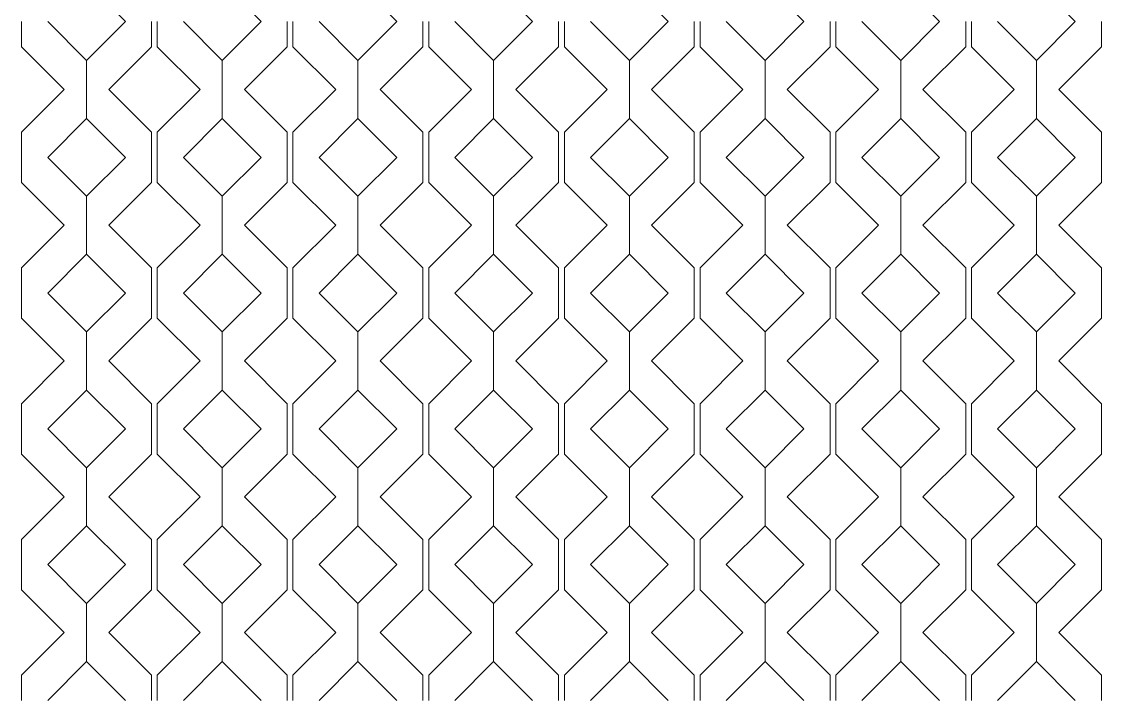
# Model space of a CAD drawing. Header units: millimetres. Extents: x -20794 to 71174, y -103753 to 30644.
# Drawn here: x 11507 to 14160, y 14000 to 15667 of the extents above; entities that cross this region are included whole.
import ezdxf

# ---------------------------------------------------------------- set-up
doc = ezdxf.new("R2010")
doc.units = ezdxf.units.MM
doc.header["$MEASUREMENT"] = 0
doc.layers.add('Местность - Рельеф', color=7, linetype='Continuous')
doc.layers.add('Местность - Рельеф_Ном._пера__102', color=7, linetype='Continuous', lineweight=5, true_color=0xcccccc)

# ---------------------------------------------------------------- blocks, each defined once
blk = doc.blocks.new('*X1')
at = {"layer": 'Местность - Рельеф_Ном._пера__102', "color": 254, "linetype": 'Continuous', "lineweight": 5, "true_color": 0xcccccc}
for p, q in [((11666.655165, 15762.0806), (11762.0848, 15666.651)), ((11999.988165, 15762.0806), (12095.4178, 15666.651)), ((12333.321165, 15762.0806), (12428.7508, 15666.651)), ((12666.654165, 15762.0806), (12762.0838, 15666.651)), ((12999.987165, 15762.0806), (13095.4168, 15666.651)), ((13333.320165, 15762.0806), (13428.7498, 15666.651)), ((13666.653165, 15762.0806), (13762.0828, 15666.651)), ((13999.986165, 15762.0806), (14095.4158, 15666.651)), ((11507.086, 15666.651), (11507.086, 15604.907)), ((11666.655, 15571.222), (11571.226, 15666.651)), ((11762.0846, 15666.651), (11666.655, 15571.222)), ((11826.224, 15666.651), (11826.224, 15604.907)), ((11840.419, 15666.651), (11840.419, 15604.907)), ((11999.988, 15571.222), (11904.559, 15666.651)), ((12095.4176, 15666.651), (11999.988, 15571.222)), ((12159.557, 15666.651), (12159.557, 15604.907)), ((12173.752, 15666.651), (12173.752, 15604.907)), ((12333.321, 15571.222), (12237.892, 15666.651)), ((12428.7506, 15666.651), (12333.321, 15571.222)), ((12492.89, 15666.651), (12492.89, 15604.907)), ((12507.085, 15666.651), (12507.085, 15604.907)), ((12666.654, 15571.222), (12571.225, 15666.651)), ((12762.0836, 15666.651), (12666.654, 15571.222)), ((12826.223, 15666.651), (12826.223, 15604.907)), ((12840.418, 15666.651), (12840.418, 15604.907)), ((12999.987, 15571.222), (12904.558, 15666.651)), ((13095.4166, 15666.651), (12999.987, 15571.222)), ((13159.556, 15666.651), (13159.556, 15604.907)), ((13173.751, 15666.651), (13173.751, 15604.907)), ((13333.32, 15571.222), (13237.891, 15666.651)), ((13428.7496, 15666.651), (13333.32, 15571.222)), ((13492.889, 15666.651), (13492.889, 15604.907)), ((13507.084, 15666.651), (13507.084, 15604.907)), ((13666.653, 15571.222), (13571.224, 15666.651)), ((13762.0826, 15666.651), (13666.653, 15571.222)), ((13826.222, 15666.651), (13826.222, 15604.907)), ((13840.417, 15666.651), (13840.417, 15604.907)), ((13999.986, 15571.222), (13904.557, 15666.651)), ((14095.4156, 15666.651), (13999.986, 15571.222)), ((14159.555, 15666.651), (14159.555, 15604.907)), ((11612.008, 15499.985), (11507.086, 15604.907)), ((11826.224, 15604.907), (11721.3019, 15499.985)), ((11945.341, 15499.985), (11840.419, 15604.907)), ((12159.557, 15604.907), (12054.6349, 15499.985)), ((12278.674, 15499.985), (12173.752, 15604.907)), ((12492.89, 15604.907), (12387.9679, 15499.985)), ((12612.007, 15499.985), (12507.085, 15604.907)), ((12826.223, 15604.907), (12721.3009, 15499.985)), ((12945.34, 15499.985), (12840.418, 15604.907)), ((13159.556, 15604.907), (13054.6339, 15499.985)), ((13278.673, 15499.985), (13173.751, 15604.907)), ((13492.889, 15604.907), (13387.9669, 15499.985)), ((13612.006, 15499.985), (13507.084, 15604.907)), ((13826.222, 15604.907), (13721.2999, 15499.985)), ((13945.339, 15499.985), (13840.417, 15604.907)), ((14159.555, 15604.907), (14054.6329, 15499.985)), ((11666.655, 15428.7476), (11666.655, 15571.222)), ((11666.655165, 15571.222), (11666.655165, 15428.7476)), ((11999.988, 15428.7476), (11999.988, 15571.222)), ((11999.988165, 15571.222), (11999.988165, 15428.7476)), ((12333.321, 15428.7476), (12333.321, 15571.222)), ((12333.321165, 15571.222), (12333.321165, 15428.7476)), ((12666.654, 15428.7476), (12666.654, 15571.222)), ((12666.654165, 15571.222), (12666.654165, 15428.7476)), ((12999.987, 15428.7476), (12999.987, 15571.222)), ((12999.987165, 15571.222), (12999.987165, 15428.7476)), ((13333.32, 15428.7476), (13333.32, 15571.222)), ((13333.320165, 15571.222), (13333.320165, 15428.7476)), ((13666.653, 15428.7476), (13666.653, 15571.222)), ((13666.653165, 15571.222), (13666.653165, 15428.7476)), ((13999.986, 15428.7476), (13999.986, 15571.222)), ((13999.986165, 15571.222), (13999.986165, 15428.7476)), ((11507.086, 15395.0625), (11612.008, 15499.985)), ((11721.3019, 15499.985), (11826.224, 15395.0625)), ((11840.419, 15395.0625), (11945.341, 15499.985)), ((12054.6349, 15499.985), (12159.557, 15395.0625)), ((12173.752, 15395.0625), (12278.674, 15499.985)), ((12387.9679, 15499.985), (12492.89, 15395.0625)), ((12507.085, 15395.0625), (12612.007, 15499.985)), ((12721.3009, 15499.985), (12826.223, 15395.0625)), ((12840.418, 15395.0625), (12945.34, 15499.985)), ((13054.6339, 15499.985), (13159.556, 15395.0625)), ((13173.751, 15395.0625), (13278.673, 15499.985)), ((13387.9669, 15499.985), (13492.889, 15395.0625)), ((13507.084, 15395.0625), (13612.006, 15499.985)), ((13721.2999, 15499.985), (13826.222, 15395.0625)), ((13840.417, 15395.0625), (13945.339, 15499.985)), ((14054.6329, 15499.985), (14159.555, 15395.0625)), ((11571.226, 15333.318165), (11666.655, 15428.7478)), ((11666.655165, 15428.7476), (11762.0848, 15333.318)), ((11904.559, 15333.318165), (11999.988, 15428.7478)), ((11999.988165, 15428.7476), (12095.4178, 15333.318)), ((12237.892, 15333.318165), (12333.321, 15428.7478)), ((12333.321165, 15428.7476), (12428.7508, 15333.318)), ((12571.225, 15333.318165), (12666.654, 15428.7478)), ((12666.654165, 15428.7476), (12762.0838, 15333.318)), ((12904.558, 15333.318165), (12999.987, 15428.7478)), ((12999.987165, 15428.7476), (13095.4168, 15333.318)), ((13237.891, 15333.318165), (13333.32, 15428.7478)), ((13333.320165, 15428.7476), (13428.7498, 15333.318)), ((13571.224, 15333.318165), (13666.653, 15428.7478)), ((13666.653165, 15428.7476), (13762.0828, 15333.318)), ((13904.557, 15333.318165), (13999.986, 15428.7478)), ((13999.986165, 15428.7476), (14095.4158, 15333.318)), ((11507.086, 15395.0625), (11507.086, 15333.318)), ((11826.224, 15395.0625), (11826.224, 15333.318)), ((11840.419, 15395.0625), (11840.419, 15333.318)), ((12159.557, 15395.0625), (12159.557, 15333.318)), ((12173.752, 15395.0625), (12173.752, 15333.318)), ((12492.89, 15395.0625), (12492.89, 15333.318)), ((12507.085, 15395.0625), (12507.085, 15333.318)), ((12826.223, 15395.0625), (12826.223, 15333.318)), ((12840.418, 15395.0625), (12840.418, 15333.318)), ((13159.556, 15395.0625), (13159.556, 15333.318)), ((13173.751, 15395.0625), (13173.751, 15333.318)), ((13492.889, 15395.0625), (13492.889, 15333.318)), ((13507.084, 15395.0625), (13507.084, 15333.318)), ((13826.222, 15395.0625), (13826.222, 15333.318)), ((13840.417, 15395.0625), (13840.417, 15333.318)), ((14159.555, 15395.0625), (14159.555, 15333.318)), ((11507.086, 15333.318), (11507.086, 15271.574)), ((11666.655, 15237.889), (11571.226, 15333.318)), ((11762.0846, 15333.318), (11666.655, 15237.889)), ((11826.224, 15333.318), (11826.224, 15271.574)), ((11840.419, 15333.318), (11840.419, 15271.574)), ((11999.988, 15237.889), (11904.559, 15333.318)), ((12095.4176, 15333.318), (11999.988, 15237.889)), ((12159.557, 15333.318), (12159.557, 15271.574)), ((12173.752, 15333.318), (12173.752, 15271.574)), ((12333.321, 15237.889), (12237.892, 15333.318)), ((12428.7506, 15333.318), (12333.321, 15237.889)), ((12492.89, 15333.318), (12492.89, 15271.574)), ((12507.085, 15333.318), (12507.085, 15271.574)), ((12666.654, 15237.889), (12571.225, 15333.318)), ((12762.0836, 15333.318), (12666.654, 15237.889)), ((12826.223, 15333.318), (12826.223, 15271.574)), ((12840.418, 15333.318), (12840.418, 15271.574)), ((12999.987, 15237.889), (12904.558, 15333.318)), ((13095.4166, 15333.318), (12999.987, 15237.889)), ((13159.556, 15333.318), (13159.556, 15271.574)), ((13173.751, 15333.318), (13173.751, 15271.574)), ((13333.32, 15237.889), (13237.891, 15333.318)), ((13428.7496, 15333.318), (13333.32, 15237.889)), ((13492.889, 15333.318), (13492.889, 15271.574)), ((13507.084, 15333.318), (13507.084, 15271.574)), ((13666.653, 15237.889), (13571.224, 15333.318)), ((13762.0826, 15333.318), (13666.653, 15237.889)), ((13826.222, 15333.318), (13826.222, 15271.574)), ((13840.417, 15333.318), (13840.417, 15271.574)), ((13999.986, 15237.889), (13904.557, 15333.318)), ((14095.4156, 15333.318), (13999.986, 15237.889)), ((14159.555, 15333.318), (14159.555, 15271.574)), ((11612.008, 15166.652), (11507.086, 15271.574)), ((11826.224, 15271.574), (11721.3019, 15166.652)), ((11945.341, 15166.652), (11840.419, 15271.574)), ((12159.557, 15271.574), (12054.6349, 15166.652)), ((12278.674, 15166.652), (12173.752, 15271.574)), ((12492.89, 15271.574), (12387.9679, 15166.652)), ((12612.007, 15166.652), (12507.085, 15271.574)), ((12826.223, 15271.574), (12721.3009, 15166.652)), ((12945.34, 15166.652), (12840.418, 15271.574)), ((13159.556, 15271.574), (13054.6339, 15166.652)), ((13278.673, 15166.652), (13173.751, 15271.574)), ((13492.889, 15271.574), (13387.9669, 15166.652)), ((13612.006, 15166.652), (13507.084, 15271.574)), ((13826.222, 15271.574), (13721.2999, 15166.652)), ((13945.339, 15166.652), (13840.417, 15271.574)), ((14159.555, 15271.574), (14054.6329, 15166.652)), ((11666.655, 15095.4146), (11666.655, 15237.889)), ((11666.655165, 15237.889), (11666.655165, 15095.4146)), ((11999.988, 15095.4146), (11999.988, 15237.889)), ((11999.988165, 15237.889), (11999.988165, 15095.4146)), ((12333.321, 15095.4146), (12333.321, 15237.889)), ((12333.321165, 15237.889), (12333.321165, 15095.4146)), ((12666.654, 15095.4146), (12666.654, 15237.889)), ((12666.654165, 15237.889), (12666.654165, 15095.4146)), ((12999.987, 15095.4146), (12999.987, 15237.889)), ((12999.987165, 15237.889), (12999.987165, 15095.4146)), ((13333.32, 15095.4146), (13333.32, 15237.889)), ((13333.320165, 15237.889), (13333.320165, 15095.4146)), ((13666.653, 15095.4146), (13666.653, 15237.889)), ((13666.653165, 15237.889), (13666.653165, 15095.4146)), ((13999.986, 15095.4146), (13999.986, 15237.889)), ((13999.986165, 15237.889), (13999.986165, 15095.4146)), ((11507.086, 15061.7295), (11612.008, 15166.652)), ((11721.3019, 15166.652), (11826.224, 15061.7295)), ((11840.419, 15061.7295), (11945.341, 15166.652)), ((12054.6349, 15166.652), (12159.557, 15061.7295)), ((12173.752, 15061.7295), (12278.674, 15166.652)), ((12387.9679, 15166.652), (12492.89, 15061.7295)), ((12507.085, 15061.7295), (12612.007, 15166.652)), ((12721.3009, 15166.652), (12826.223, 15061.7295)), ((12840.418, 15061.7295), (12945.34, 15166.652)), ((13054.6339, 15166.652), (13159.556, 15061.7295)), ((13173.751, 15061.7295), (13278.673, 15166.652)), ((13387.9669, 15166.652), (13492.889, 15061.7295)), ((13507.084, 15061.7295), (13612.006, 15166.652)), ((13721.2999, 15166.652), (13826.222, 15061.7295)), ((13840.417, 15061.7295), (13945.339, 15166.652)), ((14054.6329, 15166.652), (14159.555, 15061.7295)), ((11571.226, 14999.985165), (11666.655, 15095.4148)), ((11666.655165, 15095.4146), (11762.0848, 14999.985)), ((11904.559, 14999.985165), (11999.988, 15095.4148)), ((11999.988165, 15095.4146), (12095.4178, 14999.985)), ((12237.892, 14999.985165), (12333.321, 15095.4148)), ((12333.321165, 15095.4146), (12428.7508, 14999.985)), ((12571.225, 14999.985165), (12666.654, 15095.4148)), ((12666.654165, 15095.4146), (12762.0838, 14999.985)), ((12904.558, 14999.985165), (12999.987, 15095.4148)), ((12999.987165, 15095.4146), (13095.4168, 14999.985)), ((13237.891, 14999.985165), (13333.32, 15095.4148)), ((13333.320165, 15095.4146), (13428.7498, 14999.985)), ((13571.224, 14999.985165), (13666.653, 15095.4148)), ((13666.653165, 15095.4146), (13762.0828, 14999.985)), ((13904.557, 14999.985165), (13999.986, 15095.4148)), ((13999.986165, 15095.4146), (14095.4158, 14999.985)), ((11507.086, 15061.7295), (11507.086, 14999.985)), ((11826.224, 15061.7295), (11826.224, 14999.985)), ((11840.419, 15061.7295), (11840.419, 14999.985)), ((12159.557, 15061.7295), (12159.557, 14999.985)), ((12173.752, 15061.7295), (12173.752, 14999.985)), ((12492.89, 15061.7295), (12492.89, 14999.985)), ((12507.085, 15061.7295), (12507.085, 14999.985)), ((12826.223, 15061.7295), (12826.223, 14999.985)), ((12840.418, 15061.7295), (12840.418, 14999.985)), ((13159.556, 15061.7295), (13159.556, 14999.985)), ((13173.751, 15061.7295), (13173.751, 14999.985)), ((13492.889, 15061.7295), (13492.889, 14999.985)), ((13507.084, 15061.7295), (13507.084, 14999.985)), ((13826.222, 15061.7295), (13826.222, 14999.985)), ((13840.417, 15061.7295), (13840.417, 14999.985)), ((14159.555, 15061.7295), (14159.555, 14999.985)), ((11507.086, 14999.985), (11507.086, 14938.241)), ((11666.655, 14904.556), (11571.226, 14999.985)), ((11762.0846, 14999.985), (11666.655, 14904.556)), ((11826.224, 14999.985), (11826.224, 14938.241)), ((11840.419, 14999.985), (11840.419, 14938.241)), ((11999.988, 14904.556), (11904.559, 14999.985)), ((12095.4176, 14999.985), (11999.988, 14904.556)), ((12159.557, 14999.985), (12159.557, 14938.241)), ((12173.752, 14999.985), (12173.752, 14938.241)), ((12333.321, 14904.556), (12237.892, 14999.985)), ((12428.7506, 14999.985), (12333.321, 14904.556)), ((12492.89, 14999.985), (12492.89, 14938.241)), ((12507.085, 14999.985), (12507.085, 14938.241)), ((12666.654, 14904.556), (12571.225, 14999.985)), ((12762.0836, 14999.985), (12666.654, 14904.556)), ((12826.223, 14999.985), (12826.223, 14938.241)), ((12840.418, 14999.985), (12840.418, 14938.241)), ((12999.987, 14904.556), (12904.558, 14999.985)), ((13095.4166, 14999.985), (12999.987, 14904.556)), ((13159.556, 14999.985), (13159.556, 14938.241)), ((13173.751, 14999.985), (13173.751, 14938.241)), ((13333.32, 14904.556), (13237.891, 14999.985)), ((13428.7496, 14999.985), (13333.32, 14904.556)), ((13492.889, 14999.985), (13492.889, 14938.241)), ((13507.084, 14999.985), (13507.084, 14938.241)), ((13666.653, 14904.556), (13571.224, 14999.985)), ((13762.0826, 14999.985), (13666.653, 14904.556)), ((13826.222, 14999.985), (13826.222, 14938.241)), ((13840.417, 14999.985), (13840.417, 14938.241)), ((13999.986, 14904.556), (13904.557, 14999.985)), ((14095.4156, 14999.985), (13999.986, 14904.556)), ((14159.555, 14999.985), (14159.555, 14938.241)), ((11612.008, 14833.319), (11507.086, 14938.241)), ((11826.224, 14938.241), (11721.3019, 14833.319)), ((11945.341, 14833.319), (11840.419, 14938.241)), ((12159.557, 14938.241), (12054.6349, 14833.319)), ((12278.674, 14833.319), (12173.752, 14938.241)), ((12492.89, 14938.241), (12387.9679, 14833.319)), ((12612.007, 14833.319), (12507.085, 14938.241)), ((12826.223, 14938.241), (12721.3009, 14833.319)), ((12945.34, 14833.319), (12840.418, 14938.241)), ((13159.556, 14938.241), (13054.6339, 14833.319)), ((13278.673, 14833.319), (13173.751, 14938.241)), ((13492.889, 14938.241), (13387.9669, 14833.319)), ((13612.006, 14833.319), (13507.084, 14938.241)), ((13826.222, 14938.241), (13721.2999, 14833.319)), ((13945.339, 14833.319), (13840.417, 14938.241)), ((14159.555, 14938.241), (14054.6329, 14833.319)), ((11666.655, 14762.0816), (11666.655, 14904.556)), ((11666.655165, 14904.556), (11666.655165, 14762.0816)), ((11999.988, 14762.0816), (11999.988, 14904.556)), ((11999.988165, 14904.556), (11999.988165, 14762.0816)), ((12333.321, 14762.0816), (12333.321, 14904.556)), ((12333.321165, 14904.556), (12333.321165, 14762.0816)), ((12666.654, 14762.0816), (12666.654, 14904.556)), ((12666.654165, 14904.556), (12666.654165, 14762.0816)), ((12999.987, 14762.0816), (12999.987, 14904.556)), ((12999.987165, 14904.556), (12999.987165, 14762.0816)), ((13333.32, 14762.0816), (13333.32, 14904.556)), ((13333.320165, 14904.556), (13333.320165, 14762.0816)), ((13666.653, 14762.0816), (13666.653, 14904.556)), ((13666.653165, 14904.556), (13666.653165, 14762.0816)), ((13999.986, 14762.0816), (13999.986, 14904.556)), ((13999.986165, 14904.556), (13999.986165, 14762.0816)), ((11507.086, 14728.3965), (11612.008, 14833.319)), ((11721.3019, 14833.319), (11826.224, 14728.3965)), ((11840.419, 14728.3965), (11945.341, 14833.319)), ((12054.6349, 14833.319), (12159.557, 14728.3965)), ((12173.752, 14728.3965), (12278.674, 14833.319)), ((12387.9679, 14833.319), (12492.89, 14728.3965)), ((12507.085, 14728.3965), (12612.007, 14833.319)), ((12721.3009, 14833.319), (12826.223, 14728.3965)), ((12840.418, 14728.3965), (12945.34, 14833.319)), ((13054.6339, 14833.319), (13159.556, 14728.3965)), ((13173.751, 14728.3965), (13278.673, 14833.319)), ((13387.9669, 14833.319), (13492.889, 14728.3965)), ((13507.084, 14728.3965), (13612.006, 14833.319)), ((13721.2999, 14833.319), (13826.222, 14728.3965)), ((13840.417, 14728.3965), (13945.339, 14833.319)), ((14054.6329, 14833.319), (14159.555, 14728.3965)), ((11571.226, 14666.652165), (11666.655, 14762.0818)), ((11666.655165, 14762.0816), (11762.0848, 14666.652)), ((11904.559, 14666.652165), (11999.988, 14762.0818)), ((11999.988165, 14762.0816), (12095.4178, 14666.652)), ((12237.892, 14666.652165), (12333.321, 14762.0818)), ((12333.321165, 14762.0816), (12428.7508, 14666.652)), ((12571.225, 14666.652165), (12666.654, 14762.0818)), ((12666.654165, 14762.0816), (12762.0838, 14666.652)), ((12904.558, 14666.652165), (12999.987, 14762.0818)), ((12999.987165, 14762.0816), (13095.4168, 14666.652)), ((13237.891, 14666.652165), (13333.32, 14762.0818)), ((13333.320165, 14762.0816), (13428.7498, 14666.652)), ((13571.224, 14666.652165), (13666.653, 14762.0818)), ((13666.653165, 14762.0816), (13762.0828, 14666.652)), ((13904.557, 14666.652165), (13999.986, 14762.0818)), ((13999.986165, 14762.0816), (14095.4158, 14666.652)), ((11507.086, 14728.3965), (11507.086, 14666.652)), ((11826.224, 14728.3965), (11826.224, 14666.652)), ((11840.419, 14728.3965), (11840.419, 14666.652)), ((12159.557, 14728.3965), (12159.557, 14666.652)), ((12173.752, 14728.3965), (12173.752, 14666.652)), ((12492.89, 14728.3965), (12492.89, 14666.652)), ((12507.085, 14728.3965), (12507.085, 14666.652)), ((12826.223, 14728.3965), (12826.223, 14666.652)), ((12840.418, 14728.3965), (12840.418, 14666.652)), ((13159.556, 14728.3965), (13159.556, 14666.652)), ((13173.751, 14728.3965), (13173.751, 14666.652)), ((13492.889, 14728.3965), (13492.889, 14666.652)), ((13507.084, 14728.3965), (13507.084, 14666.652)), ((13826.222, 14728.3965), (13826.222, 14666.652)), ((13840.417, 14728.3965), (13840.417, 14666.652)), ((14159.555, 14728.3965), (14159.555, 14666.652)), ((11507.086, 14666.652), (11507.086, 14604.908)), ((11666.655, 14571.223), (11571.226, 14666.652)), ((11762.0846, 14666.652), (11666.655, 14571.223)), ((11826.224, 14666.652), (11826.224, 14604.908)), ((11840.419, 14666.652), (11840.419, 14604.908)), ((11999.988, 14571.223), (11904.559, 14666.652)), ((12095.4176, 14666.652), (11999.988, 14571.223)), ((12159.557, 14666.652), (12159.557, 14604.908)), ((12173.752, 14666.652), (12173.752, 14604.908)), ((12333.321, 14571.223), (12237.892, 14666.652)), ((12428.7506, 14666.652), (12333.321, 14571.223)), ((12492.89, 14666.652), (12492.89, 14604.908)), ((12507.085, 14666.652), (12507.085, 14604.908)), ((12666.654, 14571.223), (12571.225, 14666.652)), ((12762.0836, 14666.652), (12666.654, 14571.223)), ((12826.223, 14666.652), (12826.223, 14604.908)), ((12840.418, 14666.652), (12840.418, 14604.908)), ((12999.987, 14571.223), (12904.558, 14666.652)), ((13095.4166, 14666.652), (12999.987, 14571.223)), ((13159.556, 14666.652), (13159.556, 14604.908)), ((13173.751, 14666.652), (13173.751, 14604.908)), ((13333.32, 14571.223), (13237.891, 14666.652)), ((13428.7496, 14666.652), (13333.32, 14571.223)), ((13492.889, 14666.652), (13492.889, 14604.908)), ((13507.084, 14666.652), (13507.084, 14604.908)), ((13666.653, 14571.223), (13571.224, 14666.652)), ((13762.0826, 14666.652), (13666.653, 14571.223)), ((13826.222, 14666.652), (13826.222, 14604.908)), ((13840.417, 14666.652), (13840.417, 14604.908)), ((13999.986, 14571.223), (13904.557, 14666.652)), ((14095.4156, 14666.652), (13999.986, 14571.223)), ((14159.555, 14666.652), (14159.555, 14604.908)), ((11612.008, 14499.986), (11507.086, 14604.908)), ((11826.224, 14604.908), (11721.3019, 14499.986)), ((11945.341, 14499.986), (11840.419, 14604.908)), ((12159.557, 14604.908), (12054.6349, 14499.986)), ((12278.674, 14499.986), (12173.752, 14604.908)), ((12492.89, 14604.908), (12387.9679, 14499.986)), ((12612.007, 14499.986), (12507.085, 14604.908)), ((12826.223, 14604.908), (12721.3009, 14499.986)), ((12945.34, 14499.986), (12840.418, 14604.908)), ((13159.556, 14604.908), (13054.6339, 14499.986)), ((13278.673, 14499.986), (13173.751, 14604.908)), ((13492.889, 14604.908), (13387.9669, 14499.986)), ((13612.006, 14499.986), (13507.084, 14604.908)), ((13826.222, 14604.908), (13721.2999, 14499.986)), ((13945.339, 14499.986), (13840.417, 14604.908)), ((14159.555, 14604.908), (14054.6329, 14499.986)), ((11666.655, 14428.7486), (11666.655, 14571.223)), ((11666.655165, 14571.223), (11666.655165, 14428.7486)), ((11999.988, 14428.7486), (11999.988, 14571.223)), ((11999.988165, 14571.223), (11999.988165, 14428.7486)), ((12333.321, 14428.7486), (12333.321, 14571.223)), ((12333.321165, 14571.223), (12333.321165, 14428.7486)), ((12666.654, 14428.7486), (12666.654, 14571.223)), ((12666.654165, 14571.223), (12666.654165, 14428.7486)), ((12999.987, 14428.7486), (12999.987, 14571.223)), ((12999.987165, 14571.223), (12999.987165, 14428.7486)), ((13333.32, 14428.7486), (13333.32, 14571.223)), ((13333.320165, 14571.223), (13333.320165, 14428.7486)), ((13666.653, 14428.7486), (13666.653, 14571.223)), ((13666.653165, 14571.223), (13666.653165, 14428.7486)), ((13999.986, 14428.7486), (13999.986, 14571.223)), ((13999.986165, 14571.223), (13999.986165, 14428.7486)), ((11507.086, 14395.0635), (11612.008, 14499.986)), ((11721.3019, 14499.986), (11826.224, 14395.0635)), ((11840.419, 14395.0635), (11945.341, 14499.986)), ((12054.6349, 14499.986), (12159.557, 14395.0635)), ((12173.752, 14395.0635), (12278.674, 14499.986)), ((12387.9679, 14499.986), (12492.89, 14395.0635)), ((12507.085, 14395.0635), (12612.007, 14499.986)), ((12721.3009, 14499.986), (12826.223, 14395.0635)), ((12840.418, 14395.0635), (12945.34, 14499.986)), ((13054.6339, 14499.986), (13159.556, 14395.0635)), ((13173.751, 14395.0635), (13278.673, 14499.986)), ((13387.9669, 14499.986), (13492.889, 14395.0635)), ((13507.084, 14395.0635), (13612.006, 14499.986)), ((13721.2999, 14499.986), (13826.222, 14395.0635)), ((13840.417, 14395.0635), (13945.339, 14499.986)), ((14054.6329, 14499.986), (14159.555, 14395.0635)), ((11571.226, 14333.319165), (11666.655, 14428.7488)), ((11666.655165, 14428.7486), (11762.0848, 14333.319)), ((11904.559, 14333.319165), (11999.988, 14428.7488)), ((11999.988165, 14428.7486), (12095.4178, 14333.319)), ((12237.892, 14333.319165), (12333.321, 14428.7488)), ((12333.321165, 14428.7486), (12428.7508, 14333.319)), ((12571.225, 14333.319165), (12666.654, 14428.7488)), ((12666.654165, 14428.7486), (12762.0838, 14333.319)), ((12904.558, 14333.319165), (12999.987, 14428.7488)), ((12999.987165, 14428.7486), (13095.4168, 14333.319)), ((13237.891, 14333.319165), (13333.32, 14428.7488)), ((13333.320165, 14428.7486), (13428.7498, 14333.319)), ((13571.224, 14333.319165), (13666.653, 14428.7488)), ((13666.653165, 14428.7486), (13762.0828, 14333.319)), ((13904.557, 14333.319165), (13999.986, 14428.7488)), ((13999.986165, 14428.7486), (14095.4158, 14333.319)), ((11507.086, 14395.0635), (11507.086, 14333.319)), ((11826.224, 14395.0635), (11826.224, 14333.319)), ((11840.419, 14395.0635), (11840.419, 14333.319)), ((12159.557, 14395.0635), (12159.557, 14333.319)), ((12173.752, 14395.0635), (12173.752, 14333.319)), ((12492.89, 14395.0635), (12492.89, 14333.319)), ((12507.085, 14395.0635), (12507.085, 14333.319)), ((12826.223, 14395.0635), (12826.223, 14333.319)), ((12840.418, 14395.0635), (12840.418, 14333.319)), ((13159.556, 14395.0635), (13159.556, 14333.319)), ((13173.751, 14395.0635), (13173.751, 14333.319)), ((13492.889, 14395.0635), (13492.889, 14333.319)), ((13507.084, 14395.0635), (13507.084, 14333.319)), ((13826.222, 14395.0635), (13826.222, 14333.319)), ((13840.417, 14395.0635), (13840.417, 14333.319)), ((14159.555, 14395.0635), (14159.555, 14333.319)), ((11507.086, 14333.319), (11507.086, 14271.575)), ((11666.655, 14237.89), (11571.226, 14333.319)), ((11762.0846, 14333.319), (11666.655, 14237.89)), ((11826.224, 14333.319), (11826.224, 14271.575)), ((11840.419, 14333.319), (11840.419, 14271.575)), ((11999.988, 14237.89), (11904.559, 14333.319)), ((12095.4176, 14333.319), (11999.988, 14237.89)), ((12159.557, 14333.319), (12159.557, 14271.575)), ((12173.752, 14333.319), (12173.752, 14271.575)), ((12333.321, 14237.89), (12237.892, 14333.319)), ((12428.7506, 14333.319), (12333.321, 14237.89)), ((12492.89, 14333.319), (12492.89, 14271.575)), ((12507.085, 14333.319), (12507.085, 14271.575)), ((12666.654, 14237.89), (12571.225, 14333.319)), ((12762.0836, 14333.319), (12666.654, 14237.89)), ((12826.223, 14333.319), (12826.223, 14271.575)), ((12840.418, 14333.319), (12840.418, 14271.575)), ((12999.987, 14237.89), (12904.558, 14333.319)), ((13095.4166, 14333.319), (12999.987, 14237.89)), ((13159.556, 14333.319), (13159.556, 14271.575)), ((13173.751, 14333.319), (13173.751, 14271.575)), ((13333.32, 14237.89), (13237.891, 14333.319)), ((13428.7496, 14333.319), (13333.32, 14237.89)), ((13492.889, 14333.319), (13492.889, 14271.575)), ((13507.084, 14333.319), (13507.084, 14271.575)), ((13666.653, 14237.89), (13571.224, 14333.319)), ((13762.0826, 14333.319), (13666.653, 14237.89)), ((13826.222, 14333.319), (13826.222, 14271.575)), ((13840.417, 14333.319), (13840.417, 14271.575)), ((13999.986, 14237.89), (13904.557, 14333.319)), ((14095.4156, 14333.319), (13999.986, 14237.89)), ((14159.555, 14333.319), (14159.555, 14271.575)), ((11612.008, 14166.653), (11507.086, 14271.575)), ((11826.224, 14271.575), (11721.3019, 14166.653)), ((11945.341, 14166.653), (11840.419, 14271.575)), ((12159.557, 14271.575), (12054.6349, 14166.653)), ((12278.674, 14166.653), (12173.752, 14271.575)), ((12492.89, 14271.575), (12387.9679, 14166.653)), ((12612.007, 14166.653), (12507.085, 14271.575)), ((12826.223, 14271.575), (12721.3009, 14166.653)), ((12945.34, 14166.653), (12840.418, 14271.575)), ((13159.556, 14271.575), (13054.6339, 14166.653)), ((13278.673, 14166.653), (13173.751, 14271.575)), ((13492.889, 14271.575), (13387.9669, 14166.653)), ((13612.006, 14166.653), (13507.084, 14271.575)), ((13826.222, 14271.575), (13721.2999, 14166.653)), ((13945.339, 14166.653), (13840.417, 14271.575)), ((14159.555, 14271.575), (14054.6329, 14166.653)), ((11666.655, 14095.4156), (11666.655, 14237.89)), ((11666.655165, 14237.89), (11666.655165, 14095.4156)), ((11999.988, 14095.4156), (11999.988, 14237.89)), ((11999.988165, 14237.89), (11999.988165, 14095.4156)), ((12333.321, 14095.4156), (12333.321, 14237.89)), ((12333.321165, 14237.89), (12333.321165, 14095.4156)), ((12666.654, 14095.4156), (12666.654, 14237.89)), ((12666.654165, 14237.89), (12666.654165, 14095.4156)), ((12999.987, 14095.4156), (12999.987, 14237.89)), ((12999.987165, 14237.89), (12999.987165, 14095.4156)), ((13333.32, 14095.4156), (13333.32, 14237.89)), ((13333.320165, 14237.89), (13333.320165, 14095.4156)), ((13666.653, 14095.4156), (13666.653, 14237.89)), ((13666.653165, 14237.89), (13666.653165, 14095.4156)), ((13999.986, 14095.4156), (13999.986, 14237.89)), ((13999.986165, 14237.89), (13999.986165, 14095.4156)), ((11507.086, 14061.7305), (11612.008, 14166.653)), ((11721.3019, 14166.653), (11826.224, 14061.7305)), ((11840.419, 14061.7305), (11945.341, 14166.653)), ((12054.6349, 14166.653), (12159.557, 14061.7305)), ((12173.752, 14061.7305), (12278.674, 14166.653)), ((12387.9679, 14166.653), (12492.89, 14061.7305)), ((12507.085, 14061.7305), (12612.007, 14166.653)), ((12721.3009, 14166.653), (12826.223, 14061.7305)), ((12840.418, 14061.7305), (12945.34, 14166.653)), ((13054.6339, 14166.653), (13159.556, 14061.7305)), ((13173.751, 14061.7305), (13278.673, 14166.653)), ((13387.9669, 14166.653), (13492.889, 14061.7305)), ((13507.084, 14061.7305), (13612.006, 14166.653)), ((13721.2999, 14166.653), (13826.222, 14061.7305)), ((13840.417, 14061.7305), (13945.339, 14166.653)), ((14054.6329, 14166.653), (14159.555, 14061.7305)), ((11571.226, 13999.986165), (11666.655, 14095.4158)), ((11666.655165, 14095.4156), (11762.0848, 13999.986)), ((11904.559, 13999.986165), (11999.988, 14095.4158)), ((11999.988165, 14095.4156), (12095.4178, 13999.986)), ((12237.892, 13999.986165), (12333.321, 14095.4158)), ((12333.321165, 14095.4156), (12428.7508, 13999.986)), ((12571.225, 13999.986165), (12666.654, 14095.4158)), ((12666.654165, 14095.4156), (12762.0838, 13999.986)), ((12904.558, 13999.986165), (12999.987, 14095.4158)), ((12999.987165, 14095.4156), (13095.4168, 13999.986)), ((13237.891, 13999.986165), (13333.32, 14095.4158)), ((13333.320165, 14095.4156), (13428.7498, 13999.986)), ((13571.224, 13999.986165), (13666.653, 14095.4158)), ((13666.653165, 14095.4156), (13762.0828, 13999.986)), ((13904.557, 13999.986165), (13999.986, 14095.4158)), ((13999.986165, 14095.4156), (14095.4158, 13999.986)), ((11507.086, 14061.7305), (11507.086, 13999.986)), ((11826.224, 14061.7305), (11826.224, 13999.986)), ((11840.419, 14061.7305), (11840.419, 13999.986)), ((12159.557, 14061.7305), (12159.557, 13999.986)), ((12173.752, 14061.7305), (12173.752, 13999.986)), ((12492.89, 14061.7305), (12492.89, 13999.986)), ((12507.085, 14061.7305), (12507.085, 13999.986)), ((12826.223, 14061.7305), (12826.223, 13999.986)), ((12840.418, 14061.7305), (12840.418, 13999.986)), ((13159.556, 14061.7305), (13159.556, 13999.986)), ((13173.751, 14061.7305), (13173.751, 13999.986)), ((13492.889, 14061.7305), (13492.889, 13999.986)), ((13507.084, 14061.7305), (13507.084, 13999.986)), ((13826.222, 14061.7305), (13826.222, 13999.986)), ((13840.417, 14061.7305), (13840.417, 13999.986)), ((14159.555, 14061.7305), (14159.555, 13999.986))]:
    blk.add_line(p, q, dxfattribs=at)

msp = doc.modelspace()

# ---------------------------------------------------------------- block references
at = {"layer": 'Местность - Рельеф', "color": 7, "lineweight": 13}
msp.add_blockref('*X1', (0, 0), dxfattribs=at)

doc.saveas('drawing.dxf')
